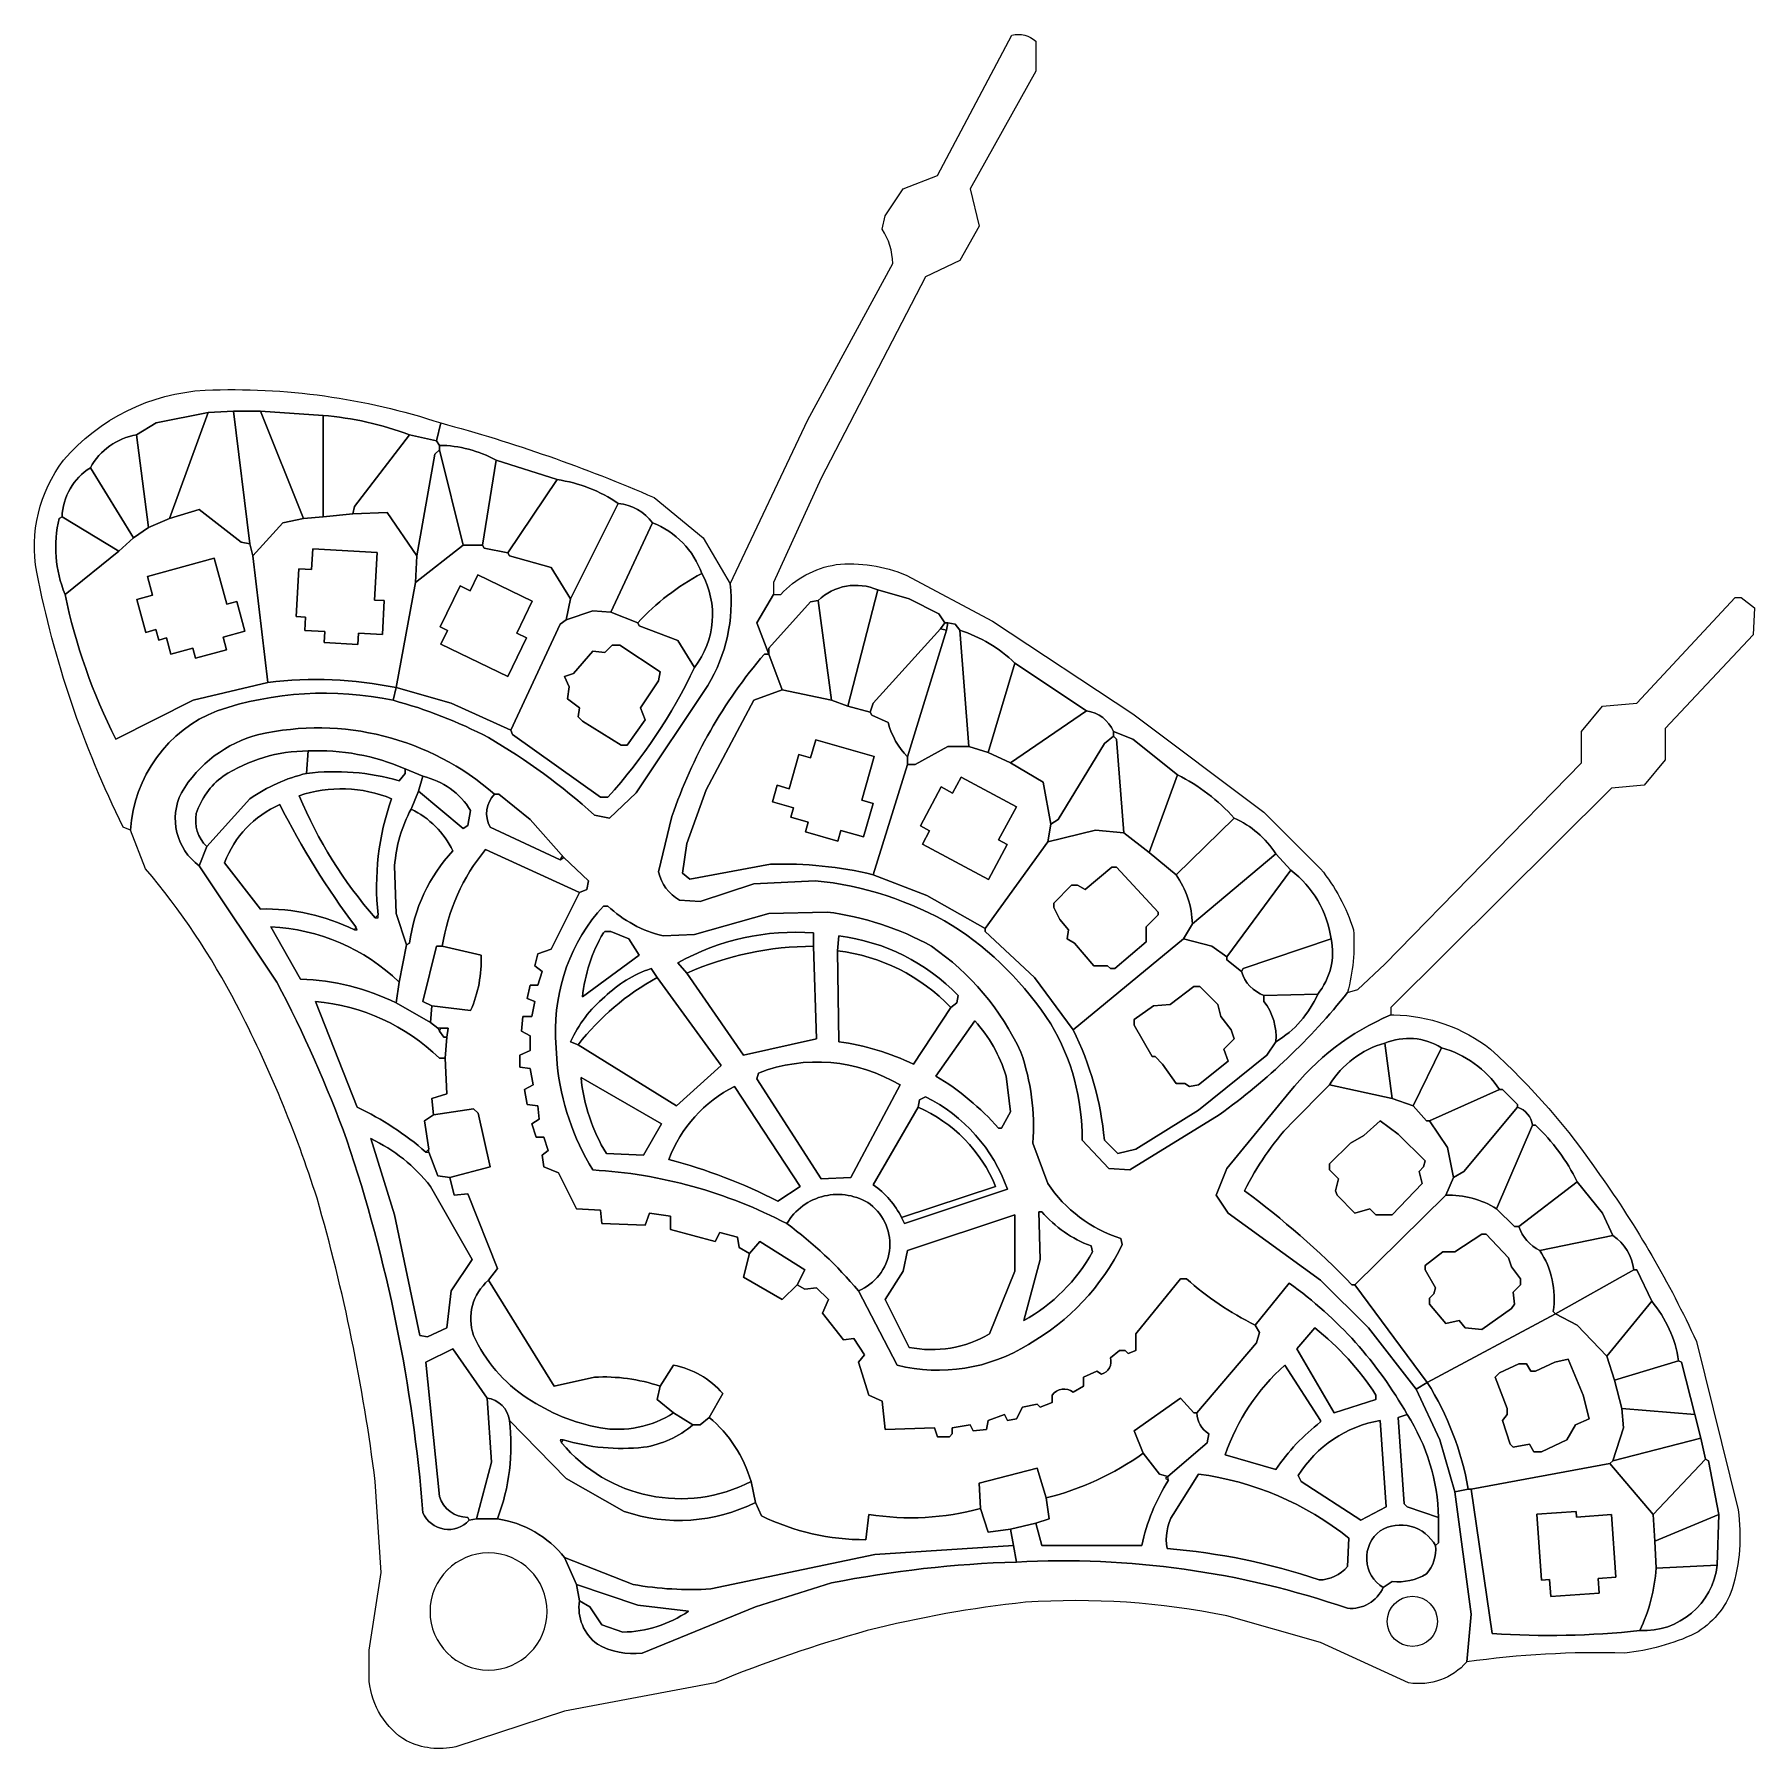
# Model space of a CAD drawing. Header units: millimetres. Extents: x -96948 to 270234, y -29270 to 336698.
import ezdxf

# ---------------------------------------------------------------- set-up
doc = ezdxf.new("R2010")
doc.units = ezdxf.units.MM
for name, color, linetype in [('01_MAIN_BUILDING', 7, 'Continuous'), ('02_CHALETS', 7, 'Continuous'), ('03_ROADS_AND_PLOTS', 7, 'Continuous'), ('04_GEOMETRIC_DIVISIONS', 7, 'Continuous'), ('REGION_HOLES', 7, 'Continuous')]:
    doc.layers.add(name, color=color, linetype=linetype)

msp = doc.modelspace()

# ---------------------------------------------------------------- linework, layer by layer
at = {"layer": '01_MAIN_BUILDING'}
msp.add_lwpolyline([(-9877, 142014, -0.1348683), (-646, 162705), (19408, 153474), (13360, 141378), (10495, 140423), (9858, 137876), (11450, 136603), (10495, 133738), (8904, 133738), (8267, 130874), (9858, 130237), (9222, 127054), (7312, 127054), (6994, 123871), (8904, 122916), (8904, 119733), (6675, 118778), (6675, 116232), (8904, 115913), (9540, 112412), (7630, 111457), (8267, 108274), (10495, 107956), (10813, 105091), (9222, 104136), (10177, 101271), (11768, 101271), (12723, 98406), (11450, 97451), (11768, 94905), (14951, 93632), (18771, 85992), (23864, 85674), (24182, 82809), (33413, 82491), (34368, 85037), (38824, 84401), (38824, 81536), (48374, 78990), (49329, 80899), (53148, 79944), (53467, 77716), (55695, 76443), (54422, 71350), (62698, 66576), (65881, 69759), (67472, 68804), (70019, 69122), (72565, 66576), (71292, 63711), (75748, 57981), (77976, 58300), (80205, 54798), (78931, 53207), (81159, 46204), (84024, 44931), (84661, 38883), (95165, 39201), (95802, 37291), (98348, 37291), (98985, 37928), (98985, 39201), (102804, 39838), (103441, 38564), (106306, 38883), (106624, 40793), (110125, 42066), (110762, 40793), (112672, 41111), (113945, 43657), (117128, 44294), (117765, 43657), (120311, 44612), (120311, 46204, -0.4129011), (124768, 46840), (126996, 48114), (126996, 50023), (129861, 51297), (130815, 50660, 0.4196112), (132725, 54162), (134635, 55753), (135908, 55753), (136545, 55116), (138137, 55753), (138137, 59254), (147686, 71032), (148959, 71032, 0.0687342), (163601, 61164), (164556, 59573), (163920, 57345), (151187, 42384), (150551, 42384), (147686, 45567), (137818, 38564), (139728, 33790, -0.0933567), (119038, 24241), (117128, 30607), (104714, 27424), (105033, 22012, -0.1077793), (81159, 20739), (80523, 15328, -0.1138914), (58241, 20421), (56968, 23286), (56013, 27742, 0.1497803), (47101, 41429), (49965, 46522, 0.1743176), (39461, 52570), (36596, 48114, 0.0934526), (22591, 50023), (13996, 48114), (-9, 70714), (1901, 73260), (-4465, 89175), (-7330, 88857), (-8285, 92677), (309, 94905), (-2237, 106364), (-3192, 107319), (-11786, 106046), (-12105, 109547), (-8922, 110502), (-9240, 118141), (-8922, 122598), (-8603, 124508), (-10195, 124508), (-10832, 124508), (-12423, 125781), (-12105, 129282), (-3829, 128327, 0.1155318), (-1601, 140105)], format="xyb", close=True, dxfattribs=at)
at = {"layer": '02_CHALETS'}
for points in [[(-58555, 224886), (-55859, 215039), (-53741, 215619), (-52016, 209320), (-56665, 208047), (-55915, 205306), (-62538, 203493), (-63134, 205666), (-67803, 204387), (-68751, 207851), (-70404, 207398), (-71017, 209635), (-73179, 209043), (-75103, 216070), (-71746, 216989), (-72837, 220975)], [(-37541, 226838), (-23753, 226059), (-24326, 215923), (-22262, 215806), (-22673, 208551), (-27790, 208840), (-27926, 206437), (-35092, 206842), (-34959, 209198), (-39236, 209440), (-39074, 212311), (-41106, 212426), (-40529, 222633), (-37788, 222478)], [(-2316, 221338), (9328, 215718), (6015, 208854), (8109, 207844), (4125, 199592), (-10164, 206490), (-8746, 209428), (-10310, 210183), (-6076, 218955), (-3959, 217934)], [(26410, 206313), (28002, 206313), (36596, 200583), (36278, 198673), (32458, 192944), (33413, 190397), (29594, 184986), (28320, 184986), (20044, 190079), (19089, 191034), (19408, 192944), (16861, 194854), (17180, 197400), (16225, 199628), (18134, 200265), (22272, 205039), (24819, 204721)], [(69821, 186118), (82306, 182538), (79639, 173235), (82105, 172528), (80049, 165361), (75180, 166757), (74527, 164482), (67613, 166465), (68196, 168498), (64496, 169559), (65073, 171572), (60574, 172863), (61586, 176392), (64132, 175662), (66224, 182957), (68710, 182244)], [(100863, 178118), (112653, 171810), (108864, 164727), (110706, 163741), (106718, 156287), (92589, 163846), (94111, 166692), (92185, 167722), (96629, 176027), (99051, 174731)], [(133044, 158885), (133999, 158885), (142911, 149336), (142911, 148699), (140365, 146152), (140365, 142969), (133680, 137240), (132725, 137240), (132089, 137876), (129224, 137876), (125086, 142651), (123494, 143606), (123813, 145516), (121903, 147744), (120630, 150290), (120630, 151245), (124449, 155065), (125723, 155065), (127314, 154110)], [(151824, 133420), (155644, 129600), (156280, 127054), (158508, 124189), (159145, 122279), (156917, 120051), (157872, 117505), (151506, 112412), (149596, 112094), (148641, 112730), (146731, 112730), (143866, 116868), (142275, 118460), (141638, 118460), (137818, 125144), (137818, 126417), (141956, 129282), (145458, 129600), (150551, 133420)], [(190339, 104772), (194159, 101908), (199888, 96178), (199570, 94905), (198615, 93950), (199252, 91404), (192886, 84719), (189384, 84719), (188111, 85992), (184928, 85037), (181108, 88857), (180790, 89812), (181426, 92358), (179517, 94268), (179517, 95542), (183973, 99998), (186838, 101589)], [(212939, 80581), (217714, 75488), (218350, 73578), (220260, 71032), (220260, 69759), (218668, 68167), (218987, 65621), (218350, 64666), (211984, 60209), (208483, 60528), (207209, 62119), (204345, 61483), (200843, 65621), (200843, 66894), (201798, 67849), (202116, 69122), (199888, 72942), (199888, 73897), (203708, 76761), (206254, 76761), (211984, 80581)], [(230446, 53843), (233629, 46204), (234902, 41111), (232037, 39838), (230128, 36655), (224716, 34108), (223125, 34108), (222170, 35700), (218668, 35063), (218032, 35700), (216440, 40793), (217395, 42066), (217395, 43339), (214849, 50023), (215804, 50978), (219942, 52888), (221533, 52888), (222488, 51297), (223443, 51297), (227581, 53207)], [(239697, 20686), (240621, 7298), (236873, 7040), (237088, 3932), (226726, 3217), (226477, 6822), (224713, 6700), (223744, 20746), (232167, 21327), (232247, 20172)]]:
    msp.add_lwpolyline(points, close=True, dxfattribs=at)
at = {"layer": '03_ROADS_AND_PLOTS'}
for points in [[(-20381, 194535, -0.0543496), (-9, 186578, -0.0518089), (22591, 170026), (25774, 169389), (31503, 174800), (46782, 197718, 0.1660627), (51557, 219363), (68109, 254377), (86252, 287800, 0.1417432), (84024, 295121), (84661, 297985), (88481, 303715), (95802, 306580), (111717, 336501, -0.2653976), (116810, 335227), (116810, 328861), (102804, 303715), (104714, 295757), (100576, 288436), (93255, 284935), (70974, 241963), (60788, 219682), (60788, 217772), (60788, 217135), (57286, 211087), (59833, 204403), (58878, 204403, 0.0965747), (39143, 169707), (36278, 157930, 0.2136712), (40734, 151882), (45191, 151564), (56650, 155383), (69700, 156020, -0.1089892), (98985, 146471, -0.1073728), (119993, 125462, -0.1387135), (126677, 100634), (132407, 94587), (136863, 94268), (155962, 106046, 0.0687544), (183336, 132147), (185564, 132784), (191294, 138195), (233311, 181166), (233311, 187851), (237767, 193262), (245088, 193899), (266096, 216499), (267370, 216499), (270234, 214270), (269916, 208541), (251136, 188487), (251136, 181803), (246680, 176392), (239677, 175755), (192567, 128964), (192567, 128009), (192567, 127372, 0.12659), (170922, 110820), (157553, 94587), (155325, 88857), (157872, 85037), (177607, 70714), (187793, 60528), (197978, 47477), (203071, 36655), (206254, 25514), (209756, -587), (208801, -10773, -0.2591495), (196387, -15230), (177607, -6635), (157553, -906, 0.0666586), (114582, 1959, 0.0357743), (80841, -4089, 0.0306481), (48374, -15230), (16225, -21277), (-7012, -28917, -0.1658731), (-17516, -27644, -0.233387), (-25474, -14911), (-25474, -8227), (-22927, 8325), (-24200, 27742, 0.0389513), (-36614, 88220, 0.0424157), (-53803, 129600, 0.0550873), (-73220, 158567), (-76403, 166843, -0.2926438), (-57941, 192307, -0.1333232)], [(-54440, 256287), (-59851, 255969), (-70992, 253741), (-75130, 251194, 0.2321673), (-84997, 244191, 0.2491998), (-91045, 233687), (-91682, 233369, 0.1559497), (-90409, 217135, 0.0651103), (-79586, 186259), (-63034, 194535), (-47119, 198355, -0.0815121), (-19744, 197241), (-20381, 194535, 0.1333232), (-57941, 192307, 0.2926438), (-76403, 166843), (-77995, 167479, -0.0667599), (-96456, 221910, -0.2108537), (-90727, 245783, -0.2050924), (-60488, 260743, -0.0901391), (-10195, 253741), (-11150, 249921), (-16879, 251194, 0.0715903), (-35341, 255332), (-48710, 256287)], [(-11150, 249921), (-10195, 253741, -0.036858), (35323, 237825), (45827, 229231), (51557, 219363, -0.1660627), (46782, 197718), (31503, 174800), (25774, 169389), (22591, 170026, 0.0518089), (-9, 186578, 0.0543496), (-20381, 194535), (-19744, 197241), (-7967, 193899), (4766, 188169), (5084, 187214), (23864, 173845), (25456, 173845, 0.0744547), (43917, 201538, 0.3026313), (45509, 221591, 0.218258), (35005, 232414, 0.2116281), (27684, 236552, 0.115426), (14633, 241645), (1582, 245783, 0.124384), (-10513, 248966)], [(-68127, 233369), (-61761, 235279), (-52848, 228276), (-50938, 227958), (-50302, 225411), (-47119, 198355), (-63034, 194535), (-79586, 186259, -0.0651103), (-90409, 217135), (-78949, 226366), (-75766, 229231), (-72583, 231459)], [(-35341, 233687), (-28975, 234324), (-21654, 234642), (-15288, 225411), (-15606, 219682), (-19744, 197241, 0.0815121), (-47119, 198355), (-50302, 225411), (-43936, 232414), (-39479, 233369)], [(60788, 217135), (61424, 217135), (62379, 217135, -0.1683799), (74157, 223501, -0.1257727), (89117, 221273), (107579, 211406), (137500, 191671), (165511, 170662), (177607, 158567, -0.0946038), (184610, 145516, -0.0854176), (183336, 132147, -0.0687544), (155962, 106046), (136863, 94268), (132407, 94587), (126677, 100634, 0.1387135), (119993, 125462, 0.1073728), (98985, 146471, 0.1089892), (69700, 156020), (56650, 155383), (45191, 151564), (40734, 151882, -0.2136712), (36278, 157930), (39143, 169707, -0.0965747), (58878, 204403), (59833, 204403), (57286, 211087)], [(26092, 213315), (31822, 211087), (32140, 210451), (40416, 207268), (43917, 201538, -0.0744547), (25456, 173845), (23864, 173845), (5084, 187214), (4766, 188169), (15270, 210769), (16543, 211724), (22272, 213634)], [(82114, 157293, 0.0681124), (60151, 159521), (42962, 156338), (41371, 157612), (42326, 163978), (46464, 175437), (56650, 194535), (62698, 196763), (73202, 194535), (76703, 193262), (81478, 191989), (81796, 191352), (85297, 189761, 0.1305016), (89435, 182440), (89435, 180848)], [(-17834, 179893, 0.1151255), (-38524, 183713, 0.1455731), (-56668, 178302, 0.1592928), (-62397, 170344, 0.2539608), (-60169, 163341), (-61761, 159203, -0.3653581), (-65581, 174800, -0.19943), (-49028, 187214, -0.2406404), (1264, 174482, 0.3278423), (309, 167479), (15270, 160476), (16065, 160954), (21318, 156020), (20999, 154110), (19408, 153474), (-646, 162705, 0.1348683), (-9877, 142014), (-11150, 142014), (-14015, 130237), (-12105, 129282), (-12423, 125781), (-19744, 129919), (-19108, 134375), (-17516, 142333), (-16879, 142651, -0.1544257), (-7648, 162386, 0.1725906), (-16561, 171299), (-14970, 175119), (-5420, 167161), (-4465, 167797), (-3829, 170981, 0.2030975), (-14015, 178302)], [(-17834, 179893), (-14015, 178302), (-14970, 175119), (-16561, 171299, 0.1044972), (-20062, 159203), (-19744, 149017), (-17516, 142333), (-19108, 134375, 0.1835974), (-46482, 146152), (-40116, 135012, -0.1061356), (-19744, 129919), (-12423, 125781), (-10832, 124508), (-10513, 123871), (-9558, 122598), (-8922, 122598), (-9240, 118141), (-10513, 118141, 0.1717839), (-36933, 130237), (-28020, 107637, -0.0673744), (-13378, 98088), (-12741, 98088), (-10832, 92995), (-8285, 92677), (-7330, 88857), (-4465, 89175), (1901, 73260), (-9, 70714, 0.3132524), (-3192, 58936, 0.1455711), (8267, 45567, 0.1021535), (23864, 39201, 0.1856826), (39461, 42384), (43599, 39838, -0.1403134), (33095, 35063, -0.0994661), (15906, 36655), (15270, 36655), (15588, 36018, 0.353068), (56013, 27742), (56968, 23286, -0.2012342), (28957, 21376), (16543, 28379), (4447, 40793, 0.3454268), (-327, 45567), (-7648, 56071), (-13378, 53207), (-10513, 24559, 0.3293495), (-4465, 20103), (-4147, 19466, -0.5407405), (-14015, 21057, 0.061112), (-30248, 100634, 0.0341967), (-45209, 134375), (-61761, 159203), (-60169, 163341), (-50938, 173527, -0.0927872), (-38843, 178938, -0.1006225), (-19108, 177347), (-17834, 178938)], [(-28338, 146152), (-28657, 145516, 0.1224613), (-48710, 149972), (-56350, 159840, -0.2053422), (-44572, 172254, 0.044496)], [(119356, 164296), (129542, 166843), (135590, 166206), (141001, 162068), (146731, 157293, -0.148819), (150232, 146789), (148322, 143606), (124768, 124189), (116492, 135330), (105987, 145198), (105987, 145834)], [(14315, 122598, -0.196551), (24501, 150609), (25456, 150609, 0.1321938), (37233, 144243), (43917, 144561), (59833, 149017), (72247, 149336, -0.0961369), (94528, 142014, -0.1348995), (113627, 119415, -0.1023787), (116173, 99998), (119356, 91404, 0.1706858), (134953, 79626), (135272, 78353, -0.1521185), (115218, 57026, -0.203519), (87207, 52570), (78931, 68485, 0.5801781), (81478, 86947, 0.430483), (63653, 82809, 0.1067444), (22272, 94268, -0.1140263), (14633, 116868)], [(148322, 143606), (154370, 142014), (157553, 139786), (157553, 139150), (160736, 136603, 0.2372617), (165511, 131510), (165511, 130237, -0.1854206), (168058, 121643), (166148, 118778), (151506, 107001), (138137, 98725), (134317, 97770), (131452, 100634, 0.091584), (124768, 124189)], [(42326, 136285, -0.1055237), (69382, 142014), (70019, 122279), (54422, 118778)], [(98666, 128964), (90709, 116868, 0.0751495), (74793, 121643), (74475, 141060, -0.1738012)], [(35960, 135330), (49647, 116550), (40098, 107956), (19089, 121006, -0.1010409)], [(-13378, 98088, 0.0673744), (-28020, 107637), (-36933, 130237, -0.1717839), (-10513, 118141), (-9240, 118141), (-8922, 110502), (-12105, 109547), (-11786, 106046), (-13696, 104772), (-12741, 98725)], [(192567, 127372), (193204, 127372, -0.162888), (213894, 120051, -0.0591242), (237130, 93313, -0.0468256), (257820, 57663), (266733, 21694, -0.107326), (265460, 4824, -0.1799697), (257502, -4725, -0.0833711), (242542, -8863, 0.0417392), (208801, -10773), (209756, -587), (206254, 25514), (209119, 26150), (209756, 26150), (214212, -4725, 0.0422866), (245725, -4089, 0.3947311), (262277, 9917), (262595, 20739), (260367, 32198), (259730, 32517), (258775, 36973), (257502, 42066), (254637, 53207), (254001, 53525, 0.1395158), (248271, 66257), (245088, 72942), (244451, 72942, 0.2192117), (239995, 80263), (237767, 85037), (232356, 91722, 0.0913293), (223443, 103818), (222806, 103818, 0.3041331), (219623, 107637), (219623, 108274), (216440, 111457), (215804, 111457, 0.176212), (203390, 120370, 0.2419095), (191294, 121324, 0.1937348), (179517, 112412), (171241, 104136, 0.0748039), (161373, 89812, -0.040213), (184291, 69759), (184928, 69759), (200366, 48909), (197978, 47477), (187793, 60528), (177607, 70714), (157872, 85037), (155325, 88857), (157553, 94587), (170922, 110820, -0.12659)], [(70974, 92358), (57286, 113685), (57605, 114958, -0.2309607), (87844, 112412), (77340, 92677)], [(66517, 90767), (61743, 87584, 0.0552789), (38506, 96496, -0.191431), (52512, 112094)], [(184928, 69759), (184291, 69759, 0.040213), (161373, 89812, -0.0748039), (171241, 104136), (179517, 112412), (192886, 109547), (197342, 107956), (200207, 104772), (200843, 104772), (204663, 99043), (205936, 92677), (204345, 88857)], [(82114, 91085), (91664, 107637, -0.1963369), (108216, 90767), (88162, 84082, 0.1295182)], [(-8922, 60528), (-13060, 58618), (-14651, 58936), (-20062, 84719), (-25155, 100953, -0.1174912), (-12423, 90767), (-3510, 75170), (-7967, 68485)], [(184928, 69759), (204345, 88857, -0.1468855), (215167, 85992), (218987, 82173), (219942, 82173, 0.2039625), (224398, 77080, -0.1839214), (227263, 64029), (227740, 63552), (200366, 48909)], [(112354, 84719), (112354, 72623), (106942, 59254, -0.1830162), (89754, 56390), (84661, 66576), (88481, 72623), (89435, 77080)], [(39461, 42384, -0.1856826), (23864, 39201, -0.1021535), (8267, 45567, -0.1455711), (-3192, 58936, -0.3132524), (-9, 70714), (13996, 48114), (22591, 50023, -0.0934526), (36596, 48114), (35960, 45249)], [(151187, 42384), (163920, 57345), (164556, 59573), (163601, 61164), (170922, 70077, -0.1092346), (196069, 42066), (194159, 41429), (195432, 22967), (196069, 22331), (202753, 20103), (202753, 14691), (202116, 14055, 0.4294727), (190339, 17238, 0.5317022), (190976, 5142, -0.323086), (183336, 686, 0.0966222), (112672, 10553), (112035, 14055), (111399, 17556), (116810, 18829), (118083, 14055), (139410, 14055, -0.0879353), (145139, 28060), (144980, 28856), (153415, 36018), (153734, 37928, -0.2468236)], [(200366, 48909), (227740, 63552), (232356, 61164), (238722, 54480), (240313, 49387), (241905, 43339), (242223, 39201), (239995, 32198), (239358, 31562), (209756, 26150), (209119, 26150, 0.096854)], [(-7648, 56071), (-327, 45567), (628, 31880), (-2556, 19784), (-4147, 19466), (-4465, 20103, -0.3293495), (-10513, 24559), (-13378, 53207)], [(4447, 40793), (16543, 28379), (28957, 21376, 0.2012342), (56968, 23286), (58241, 20421, 0.1138914), (80523, 15328), (81159, 20739, 0.1077793), (105033, 22012), (106624, 16919), (111399, 17556), (112035, 14055), (82433, 12145), (47419, 4824, -0.0599415), (30867, 5779), (16225, 11508, 0.1897348), (1901, 19784, 0.1214561)], [(43599, 39838), (45191, 39838), (47101, 41429, -0.1497803), (56013, 27742, -0.353068), (15588, 36018), (15906, 36655, 0.0994661), (33095, 35063, 0.1403134)], [(139728, 33790), (143229, 29333), (144980, 28856), (144503, 28379), (145139, 28060, 0.0879353), (139410, 14055), (118083, 14055), (116810, 18829), (119675, 19784), (119038, 24241, 0.0933567)], [(239358, 31562), (248589, 20739), (248908, 15010), (249226, 9280, -0.0939028), (245725, -4089, -0.0422866), (214212, -4725), (209756, 26150)], [(151506, 29333, -0.1366791), (183655, 15646), (183336, 9598, -0.2172627), (177288, 6734, 0.0624879), (144821, 13418, -0.1737933), (146094, 20739)], [(16225, 11508), (30867, 5779, 0.0599415), (47419, 4824), (82433, 12145), (112035, 14055), (112672, 10553, 0.0417756), (73202, 6097), (56968, 1004), (32777, -8863, -0.1690128), (23227, -6954, -0.2830834), (19408, 2277), (21636, 1004), (24182, -2816), (28639, -4407, 0.1478872), (42644, 49), (31822, 1322), (18771, 5779)]]:
    msp.add_lwpolyline(points, format="xyb", close=True, dxfattribs=at)
for points in [[(-5420, 227639), (-1282, 227639), (-964, 227003), (4129, 226048), (4447, 225411), (13360, 222865), (17498, 216180), (16543, 211724), (15270, 210769), (4766, 188169), (-7967, 193899), (-19744, 197241), (-15606, 219682)], [(102486, 184668), (106624, 183395), (111399, 181166), (118401, 177028), (119993, 168116), (119356, 164296), (105987, 145834), (93573, 152837), (82114, 157293), (89435, 180848), (91027, 180848), (98030, 184668)]]:
    msp.add_lwpolyline(points, close=True, dxfattribs=at)
msp.add_circle((0, 0), 12500, dxfattribs=at)
at = {"layer": '04_GEOMETRIC_DIVISIONS'}
for points in [[(-75130, 251194), (-70992, 253741), (-59851, 255969), (-68127, 233369), (-72583, 231459)], [(-54440, 256287), (-50938, 227958), (-52848, 228276), (-61761, 235279), (-68127, 233369), (-59851, 255969)], [(-50938, 227958), (-54440, 256287), (-48710, 256287), (-39479, 233369), (-43936, 232414), (-50302, 225411)], [(-48710, 256287), (-35341, 255332), (-35341, 233687), (-39479, 233369)], [(-16879, 251194), (-11150, 249921), (-10513, 248966), (-10513, 248011), (-11468, 247056), (-15288, 225411), (-21654, 234642), (-28975, 234324), (-28657, 235915)], [(-10513, 248011), (-5420, 227639), (-15606, 219682), (-15288, 225411), (-11468, 247056)], [(1582, 245783), (14633, 241645), (4129, 226048), (-964, 227003), (-1282, 227639)], [(76703, 193262), (83069, 218090), (89754, 216180), (96120, 212997), (97393, 211087), (96438, 209814), (82114, 193899), (81478, 191989)], [(59833, 204403), (59833, 205676), (68745, 215544), (70337, 215862), (73202, 194535), (62698, 196763)], [(98030, 211087), (99621, 210769), (100576, 209496), (102486, 184668), (98030, 184668), (91027, 180848), (89435, 180848), (89435, 182440), (97711, 209496)], [(97393, 211087), (98030, 211087), (97711, 209496), (96438, 209814)], [(112354, 202493), (127632, 192307), (111399, 181166), (106624, 183395)], [(133362, 187851), (137500, 186259), (147049, 178620), (141001, 162068), (135590, 166206), (133999, 186259), (133362, 186896)], [(119993, 168116), (121585, 169071), (131452, 185304), (133362, 186896), (133999, 186259), (135590, 166206), (129542, 166843), (119356, 164296)], [(150232, 146789), (168058, 161750), (171241, 158248), (157553, 139786), (154370, 142014), (148322, 143606)], [(-10513, 123871), (-10195, 124508), (-8603, 124508), (-8922, 122598), (-9558, 122598)], [(200843, 104772), (215804, 111457), (216440, 111457), (219623, 108274), (219623, 107637), (208164, 93950), (205936, 92677), (204663, 99043)], [(-12741, 98725), (-13696, 104772), (-11786, 106046), (-3192, 107319), (-2237, 106364), (309, 94905), (-8285, 92677), (-10832, 92995), (-12741, 98088)], [(65881, 69759), (62698, 66576), (54422, 71350), (55695, 76443), (57923, 78990), (67472, 72942)], [(244451, 72942), (245088, 72942), (248271, 66257), (238722, 54480), (232356, 61164), (227740, 63552)], [(254001, 53525), (254637, 53207), (257502, 42066), (241905, 43339), (240313, 49387)], [(241905, 43339), (257502, 42066), (258775, 36973), (239995, 32198), (242223, 39201)], [(258775, 36973), (259730, 32517), (248589, 20739), (239358, 31562), (239995, 32198)], [(119038, 24241), (119675, 19784), (116810, 18829), (111399, 17556), (106624, 16919), (105033, 22012), (104714, 27424), (117128, 30607)], [(248589, 20739), (259730, 32517), (260367, 32198), (262595, 20739), (248908, 15010)], [(262595, 20739), (262277, 9917), (249226, 9280), (248908, 15010)]]:
    msp.add_lwpolyline(points, close=True, dxfattribs=at)
for points in [[(-35341, 255332, -0.0715903), (-16879, 251194), (-28657, 235915), (-28975, 234324), (-35341, 233687)], [(-84997, 244191, -0.2321673), (-75130, 251194), (-72583, 231459), (-75766, 229231)], [(-10513, 248966, -0.124384), (1582, 245783), (-1282, 227639), (-5420, 227639), (-10513, 248011)], [(-84997, 244191), (-75766, 229231), (-78949, 226366), (-91045, 233687, -0.2491998)], [(14633, 241645, -0.115426), (27684, 236552), (17498, 216180), (13360, 222865), (4447, 225411), (4129, 226048)], [(17498, 216180), (27684, 236552, -0.2116281), (35005, 232414), (26092, 213315), (22272, 213634), (16543, 211724)], [(-90409, 217135, -0.1559497), (-91682, 233369), (-91045, 233687), (-78949, 226366)], [(26092, 213315), (35005, 232414, -0.218258), (45509, 221591, 0.0856007), (31822, 211087)], [(31822, 211087, -0.0856007), (45509, 221591, -0.3026313), (43917, 201538), (40416, 207268), (32140, 210451)], [(83069, 218090), (76703, 193262), (73202, 194535), (70337, 215862, -0.302619)], [(96438, 209814), (97711, 209496), (89435, 182440, -0.1305016), (85297, 189761), (81796, 191352), (81478, 191989), (82114, 193899)], [(102486, 184668), (100576, 209496, -0.1132093), (112354, 202493), (106624, 183395)], [(111399, 181166), (127632, 192307, -0.2621387), (133362, 187851), (133362, 186896), (131452, 185304), (121585, 169071), (119993, 168116), (118401, 177028)], [(-38524, 183713), (-38843, 178938, 0.0927872), (-50938, 173527), (-60169, 163341, -0.2539608), (-62397, 170344, -0.1592928), (-56668, 178302, -0.1455731)], [(-38524, 183713, -0.1151255), (-17834, 179893), (-17834, 178938), (-19108, 177347, 0.1006225), (-38843, 178938)], [(-14015, 178302, -0.2030975), (-3829, 170981), (-4465, 167797), (-5420, 167161), (-14970, 175119)], [(141001, 162068), (147049, 178620, -0.0959176), (159145, 169389), (146731, 157293)], [(-20699, 173527, 0.1137835), (-23564, 148699), (-24200, 148062, -0.0804677), (-40434, 174164, -0.1802031)], [(1264, 174482), (2219, 174482), (8904, 169071), (16065, 160954), (15588, 161113), (15270, 160476), (309, 167479, -0.3278423)], [(-16561, 171299, -0.1725906), (-7648, 162386, 0.1544257), (-16879, 142651), (-17516, 142333), (-19744, 149017), (-20062, 159203, -0.1044972)], [(159145, 169389, -0.1429575), (168058, 161750), (150232, 146789, 0.148819), (146731, 157293)], [(157553, 139786), (171241, 158248, -0.1984285), (179835, 143606), (161055, 137240), (160736, 136603), (157553, 139150)], [(-19108, 134375), (-19744, 129919, 0.1061356), (-40116, 135012), (-46482, 146152, -0.1835974)], [(24819, 145198), (26092, 145198), (29912, 143606), (32140, 140105), (20044, 131192, -0.1076059), (24501, 144879)], [(69382, 142014, 0.1055237), (42326, 136285), (40416, 138513, -0.1462609), (69382, 144879)], [(74475, 141060), (74793, 144243, -0.169847), (100258, 131510), (99940, 129919), (98666, 128964, 0.1738012)], [(160736, 136603), (161055, 137240), (179835, 143606, -0.2290081), (176970, 131829), (165511, 131510, -0.2372617)], [(-9877, 142014), (-1601, 140105, -0.1155318), (-3829, 128327), (-12105, 129282), (-14015, 130237), (-11150, 142014)], [(35960, 135330, 0.1010409), (19089, 121006), (17498, 121643, -0.1159705), (24819, 131192, -0.1183792), (34686, 137240)], [(176970, 131829, -0.1604339), (168058, 121643, 0.1854206), (165511, 130237), (165511, 131510)], [(109171, 103181), (108852, 103181, 0.0768504), (95483, 114322), (103759, 126099, -0.1154973), (110444, 114322), (111399, 106682), (109489, 103181)], [(179517, 112412, -0.1937348), (191294, 121324), (192886, 109547)], [(191294, 121324, -0.2419095), (203390, 120370), (197342, 107956), (192886, 109547)], [(203390, 120370, -0.176212), (215804, 111457), (200843, 104772), (200207, 104772), (197342, 107956)], [(19726, 114003), (36915, 104136), (33095, 97451), (25137, 97770, -0.1132015)], [(91664, 107637), (91982, 109229), (93255, 109865, -0.196553), (110762, 90130), (88799, 82809), (88162, 84082), (108216, 90767, 0.1963369)], [(219623, 107637, -0.3041331), (222806, 103818), (215167, 85992, 0.1468855), (204345, 88857), (205936, 92677), (208164, 93950)], [(215167, 85992), (222806, 103818), (223443, 103818, -0.0913293), (232356, 91722), (219942, 82173), (218987, 82173)], [(78931, 68485, 0.0590684), (63653, 82809, -0.430483), (81478, 86947, -0.5801781)], [(219942, 82173), (232356, 91722), (237767, 85037), (239995, 80263), (224398, 77080, -0.2039625)], [(117447, 85356), (118083, 85356, 0.1247057), (128587, 78035), (128906, 76761, -0.1398173), (114263, 62119), (117765, 75170)], [(224398, 77080), (239995, 80263, -0.2192117), (244451, 72942), (227740, 63552), (227263, 64029, 0.1839214)], [(248271, 66257, -0.1395158), (254001, 53525), (240313, 49387), (238722, 54480)], [(176334, 60528, -0.0862614), (189384, 46204), (189384, 45249), (180472, 42384), (172514, 56071)], [(36596, 48114), (39461, 52570, -0.1743176), (49965, 46522), (47101, 41429), (45191, 39838), (43599, 39838), (39461, 42384), (35960, 45249)], [(177607, 40793), (177607, 40474, 0.0820788), (168058, 30288), (157235, 33471, -0.1294911), (169967, 52570)], [(197978, 47477), (200366, 48909, -0.096854), (209119, 26150), (206254, 25514), (203071, 36655)], [(-327, 45567, -0.3454268), (4447, 40793, -0.1214561), (1901, 19784), (-2556, 19784), (628, 31880)], [(139728, 33790), (137818, 38564), (147686, 45567), (150551, 42384), (151187, 42384, 0.2468236), (153734, 37928), (153415, 36018), (144980, 28856), (143229, 29333)], [(190339, 40793), (191612, 22331), (186201, 19466), (173469, 27742), (172832, 29015, -0.215023)], [(196069, 42066, -0.1390644), (202753, 20103), (196069, 22331), (195432, 22967), (194159, 41429)], [(202116, 14055, -0.2116273), (200207, 8007, -0.1612739), (192886, 6415), (190976, 5142, -0.5317022), (190339, 17238, -0.4294727)], [(262277, 9917, -0.3947311), (245725, -4089, 0.0939028), (249226, 9280)], [(19408, 2277), (18771, 5779), (31822, 1322), (42644, 49, -0.1478872), (28639, -4407), (24182, -2816), (21636, 1004)]]:
    msp.add_lwpolyline(points, format="xyb", close=True, dxfattribs=at)
msp.add_circle((197190, -2116), 5354, dxfattribs=at)
at = {"layer": 'REGION_HOLES'}
for points in [[(-58555, 224886), (-72837, 220975), (-71746, 216989), (-75103, 216070), (-73179, 209043), (-71017, 209635), (-70404, 207398), (-68751, 207851), (-67803, 204387), (-63134, 205666), (-62538, 203493), (-55915, 205306), (-56665, 208047), (-52016, 209320), (-53741, 215619), (-55859, 215039)], [(-37541, 226838), (-37788, 222478), (-40529, 222633), (-41106, 212426), (-39074, 212311), (-39236, 209440), (-34959, 209198), (-35092, 206842), (-27926, 206437), (-27790, 208840), (-22673, 208551), (-22262, 215806), (-24326, 215923), (-23753, 226059)], [(-2316, 221338), (-3959, 217934), (-6076, 218955), (-10310, 210183), (-8746, 209428), (-10164, 206490), (4125, 199592), (8109, 207844), (6015, 208854), (9328, 215718)], [(26410, 206313), (24819, 204721), (22272, 205039), (18134, 200265), (16225, 199628), (17180, 197400), (16861, 194854), (19408, 192944), (19089, 191034), (20044, 190079), (28320, 184986), (29594, 184986), (33413, 190397), (32458, 192944), (36278, 198673), (36596, 200583), (28002, 206313)], [(69821, 186118), (68710, 182244), (66224, 182957), (64132, 175662), (61586, 176392), (60574, 172863), (65073, 171572), (64496, 169559), (68196, 168498), (67613, 166465), (74527, 164482), (75180, 166757), (80049, 165361), (82105, 172528), (79639, 173235), (82306, 182538)], [(100863, 178118), (99051, 174731), (96629, 176027), (92185, 167722), (94111, 166692), (92589, 163846), (106718, 156287), (110706, 163741), (108864, 164727), (112653, 171810)], [(133044, 158885), (127314, 154110), (125723, 155065), (124449, 155065), (120630, 151245), (120630, 150290), (121903, 147744), (123813, 145516), (123494, 143606), (125086, 142651), (129224, 137876), (132089, 137876), (132725, 137240), (133680, 137240), (140365, 142969), (140365, 146152), (142911, 148699), (142911, 149336), (133999, 158885)], [(151824, 133420), (150551, 133420), (145458, 129600), (141956, 129282), (137818, 126417), (137818, 125144), (141638, 118460), (142275, 118460), (143866, 116868), (146731, 112730), (148641, 112730), (149596, 112094), (151506, 112412), (157872, 117505), (156917, 120051), (159145, 122279), (158508, 124189), (156280, 127054), (155644, 129600)], [(190339, 104772), (186838, 101589), (183973, 99998), (179517, 95542), (179517, 94268), (181426, 92358), (180790, 89812), (181108, 88857), (184928, 85037), (188111, 85992), (189384, 84719), (192886, 84719), (199252, 91404), (198615, 93950), (199570, 94905), (199888, 96178), (194159, 101908)], [(212939, 80581), (211984, 80581), (206254, 76761), (203708, 76761), (199888, 73897), (199888, 72942), (202116, 69122), (201798, 67849), (200843, 66894), (200843, 65621), (204345, 61483), (207209, 62119), (208483, 60528), (211984, 60209), (218350, 64666), (218987, 65621), (218668, 68167), (220260, 69759), (220260, 71032), (218350, 73578), (217714, 75488)], [(230446, 53843), (227581, 53207), (223443, 51297), (222488, 51297), (221533, 52888), (219942, 52888), (215804, 50978), (214849, 50023), (217395, 43339), (217395, 42066), (216440, 40793), (218032, 35700), (218668, 35063), (222170, 35700), (223125, 34108), (224716, 34108), (230128, 36655), (232037, 39838), (234902, 41111), (233629, 46204)], [(239697, 20686), (232247, 20172), (232167, 21327), (223744, 20746), (224713, 6700), (226477, 6822), (226726, 3217), (237088, 3932), (236873, 7040), (240621, 7298)]]:
    msp.add_lwpolyline(points, close=True, dxfattribs=at)
for points in [[(97393, 211087), (96120, 212997), (89754, 216180), (83069, 218090, 0.302619), (70337, 215862), (68745, 215544), (59833, 205676), (59833, 204403), (62698, 196763), (56650, 194535), (46464, 175437), (42326, 163978), (41371, 157612), (42962, 156338), (60151, 159521, -0.0681124), (82114, 157293), (93573, 152837), (105987, 145834), (105987, 145198), (116492, 135330), (124768, 124189, -0.091584), (131452, 100634), (134317, 97770), (138137, 98725), (151506, 107001), (166148, 118778), (168058, 121643, 0.1604339), (176970, 131829, 0.2290081), (179835, 143606, 0.1984285), (171241, 158248), (168058, 161750, 0.1429575), (159145, 169389, 0.0959176), (147049, 178620), (137500, 186259), (133362, 187851, 0.2621387), (127632, 192307), (112354, 202493, 0.1132093), (100576, 209496), (99621, 210769), (98030, 211087)], [(16065, 160954), (8904, 169071), (2219, 174482), (1264, 174482, 0.2406404), (-49028, 187214, 0.19943), (-65581, 174800, 0.3653581), (-61761, 159203), (-45209, 134375, -0.0341967), (-30248, 100634, -0.061112), (-14015, 21057, 0.5407405), (-4147, 19466), (-2556, 19784), (1901, 19784, -0.1897348), (16225, 11508), (18771, 5779), (19408, 2277, 0.2830834), (23227, -6954, 0.1690128), (32777, -8863), (56968, 1004), (73202, 6097, -0.0417756), (112672, 10553, -0.0966222), (183336, 686, 0.323086), (190976, 5142), (192886, 6415, 0.1612739), (200207, 8007, 0.2116273), (202116, 14055), (202753, 14691), (202753, 20103, 0.1390644), (196069, 42066, 0.1092346), (170922, 70077), (163601, 61164, -0.0687342), (148959, 71032), (147686, 71032), (138137, 59254), (138137, 55753), (136545, 55116), (135908, 55753), (134635, 55753), (132725, 54162, -0.4196112), (130815, 50660), (129861, 51297), (126996, 50023), (126996, 48114), (124768, 46840, 0.4129011), (120311, 46204), (120311, 44612), (117765, 43657), (117128, 44294), (113945, 43657), (112672, 41111), (110762, 40793), (110125, 42066), (106624, 40793), (106306, 38883), (103441, 38564), (102804, 39838), (98985, 39201), (98985, 37928), (98348, 37291), (95802, 37291), (95165, 39201), (84661, 38883), (84024, 44931), (81159, 46204), (78931, 53207), (80205, 54798), (77976, 58300), (75748, 57981), (71292, 63711), (72565, 66576), (70019, 69122), (67472, 68804), (65881, 69759), (67472, 72942), (57923, 78990), (55695, 76443), (53467, 77716), (53148, 79944), (49329, 80899), (48374, 78990), (38824, 81536), (38824, 84401), (34368, 85037), (33413, 82491), (24182, 82809), (23864, 85674), (18771, 85992), (14951, 93632), (11768, 94905), (11450, 97451), (12723, 98406), (11768, 101271), (10177, 101271), (9222, 104136), (10813, 105091), (10495, 107956), (8267, 108274), (7630, 111457), (9540, 112412), (8904, 115913), (6675, 116232), (6675, 118778), (8904, 119733), (8904, 122916), (6994, 123871), (7312, 127054), (9222, 127054), (9858, 130237), (8267, 130874), (8904, 133738), (10495, 133738), (11450, 136603), (9858, 137876), (10495, 140423), (13360, 141378), (19408, 153474), (20999, 154110), (21318, 156020)], [(-23564, 148699, -0.1137835), (-20699, 173527, 0.1802031), (-40434, 174164, 0.0804677), (-24200, 148062), (-23564, 148062)], [(-28338, 146152, -0.044496), (-44572, 172254, 0.2053422), (-56350, 159840), (-48710, 149972, -0.1224613), (-28657, 145516), (-28020, 145516)], [(78931, 68485), (87207, 52570, 0.203519), (115218, 57026, 0.1521185), (135272, 78353), (134953, 79626, -0.1706858), (119356, 91404), (116173, 99998, 0.1023787), (113627, 119415, 0.1348995), (94528, 142014, 0.0961369), (72247, 149336), (59833, 149017), (43917, 144561), (37233, 144243, -0.1321938), (25456, 150609), (24501, 150609, 0.196551), (14315, 122598), (14633, 116868, 0.1140263), (22272, 94268, -0.1067444), (63653, 82809, -0.0590684)], [(24819, 145198), (24501, 144879, 0.1076059), (20044, 131192), (32140, 140105), (29912, 143606), (26092, 145198)], [(69382, 142014), (69382, 144879, 0.1462609), (40416, 138513), (42326, 136285), (54422, 118778), (70019, 122279)], [(98666, 128964), (99940, 129919), (100258, 131510, 0.169847), (74793, 144243), (74475, 141060), (74793, 121643, -0.0751495), (90709, 116868)], [(19089, 121006), (40098, 107956), (49647, 116550), (35960, 135330), (34686, 137240, 0.1183792), (24819, 131192, 0.1159705), (17498, 121643)], [(109171, 103181), (109489, 103181), (111399, 106682), (110444, 114322, 0.1154973), (103759, 126099), (95483, 114322, -0.0768504), (108852, 103181)], [(19726, 114003, 0.1132015), (25137, 97770), (33095, 97451), (36915, 104136)], [(77340, 92677), (87844, 112412, 0.2309607), (57605, 114958), (57286, 113685), (70974, 92358)], [(66517, 90767), (52512, 112094, 0.191431), (38506, 96496, -0.0552789), (61743, 87584)], [(91664, 107637), (82114, 91085, -0.1295182), (88162, 84082), (88799, 82809), (110762, 90130, 0.196553), (93255, 109865), (91982, 109229)], [(-8922, 60528), (-7967, 68485), (-3510, 75170), (-12423, 90767, 0.1174912), (-25155, 100953), (-20062, 84719), (-14651, 58936), (-13060, 58618)], [(112354, 84719), (89435, 77080), (88481, 72623), (84661, 66576), (89754, 56390, 0.1830162), (106942, 59254), (112354, 72623)], [(117447, 85356), (117765, 75170), (114263, 62119, 0.1398173), (128906, 76761), (128587, 78035, -0.1247057), (118083, 85356)], [(180472, 42384), (189384, 45249), (189384, 46204, 0.0862614), (176334, 60528), (172514, 56071)], [(177607, 40793), (169967, 52570, 0.1294911), (157235, 33471), (168058, 30288, -0.0820788), (177607, 40474)], [(190339, 40793, 0.215023), (172832, 29015), (173469, 27742), (186201, 19466), (191612, 22331)], [(151506, 29333), (146094, 20739, 0.1737933), (144821, 13418, -0.0624879), (177288, 6734, 0.2172627), (183336, 9598), (183655, 15646, 0.1366791)]]:
    msp.add_lwpolyline(points, format="xyb", close=True, dxfattribs=at)
for centre, radius in [((0, 0), 12500), ((197190, -2116), 5354)]:
    msp.add_circle(centre, radius, dxfattribs=at)

doc.saveas('drawing.dxf')
